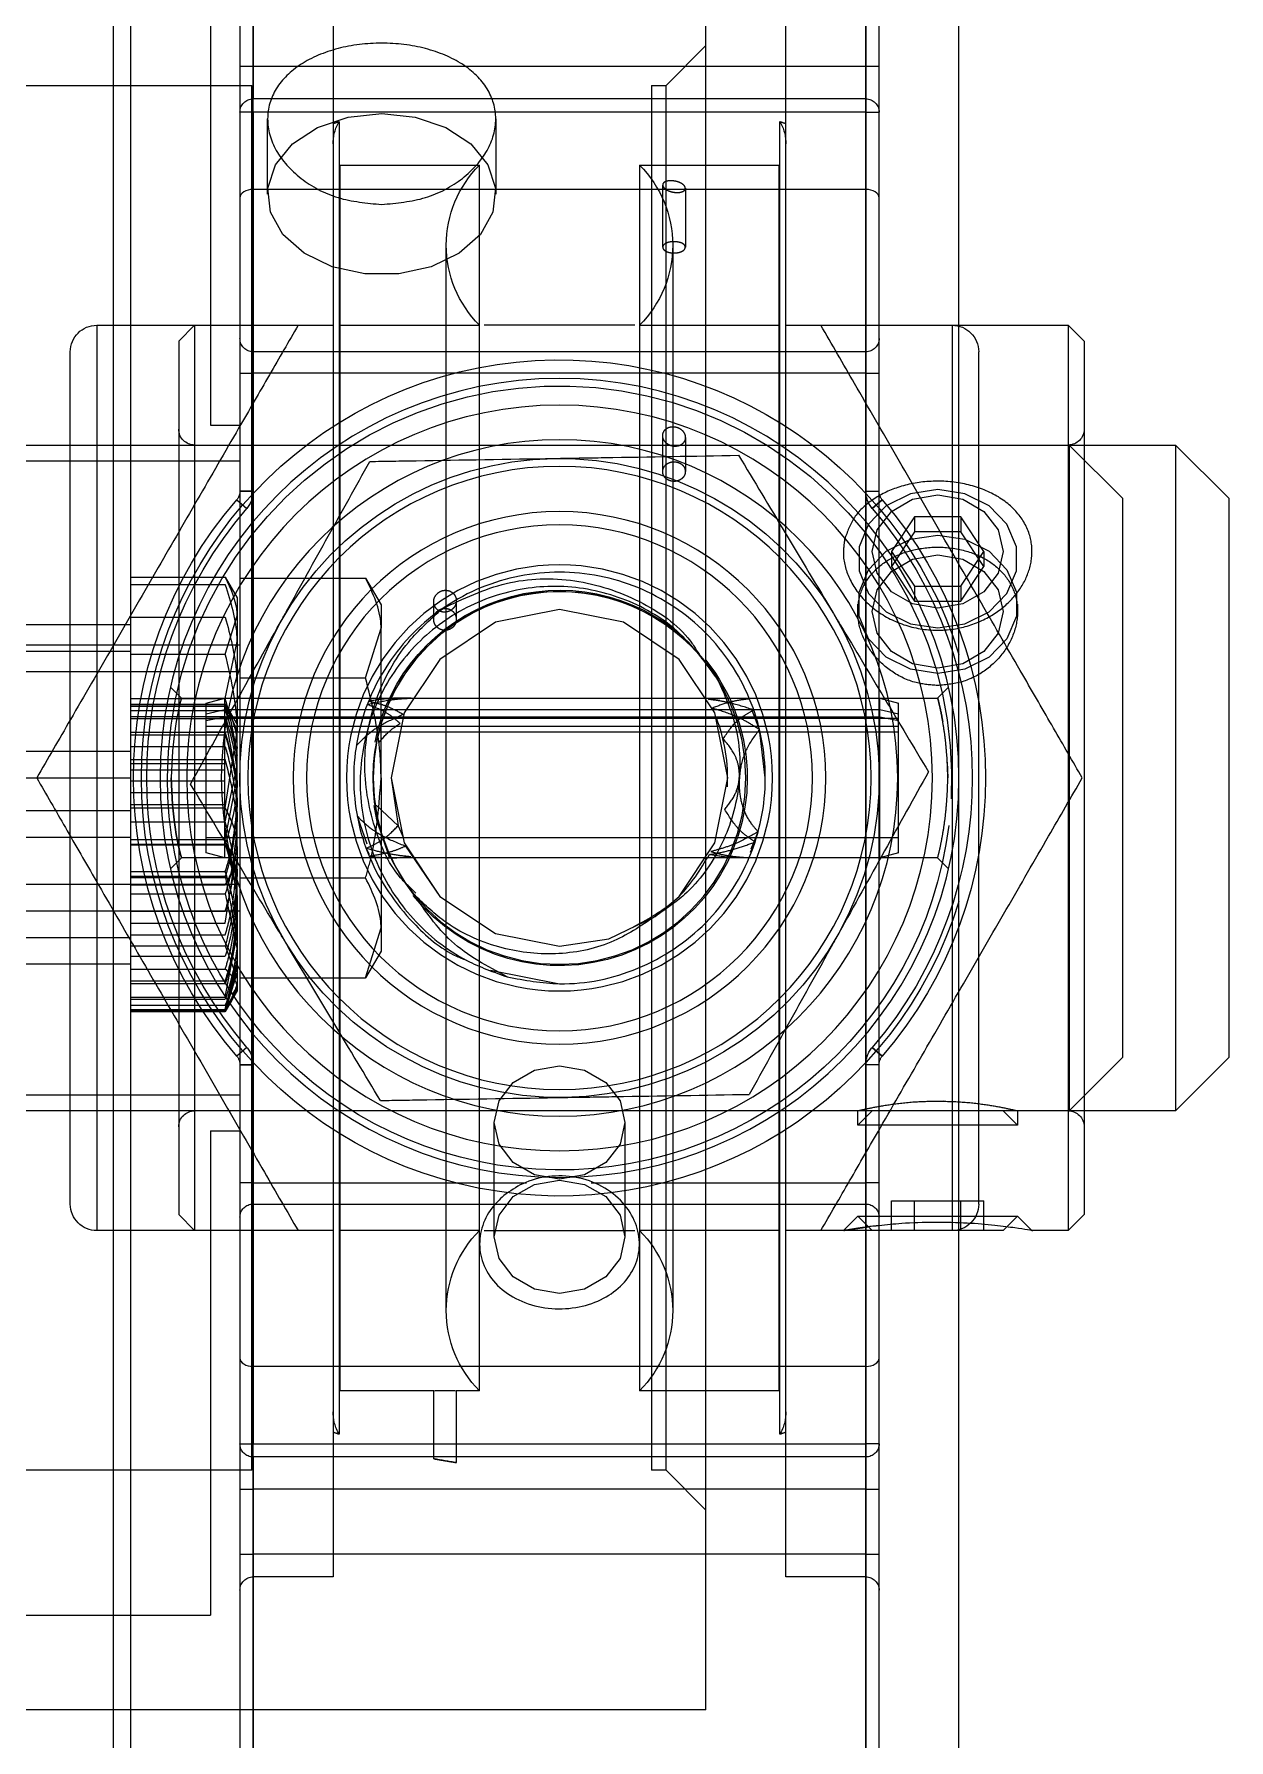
# Model space of a CAD drawing. Header units: metres. Extents: x 0 to 63075, y 0 to 44550.
# Drawn here: x 37298.2 to 37343, y 17396 to 17460.1 of the extents above; entities that cross this region are included whole.
import ezdxf

# ---------------------------------------------------------------- set-up
doc = ezdxf.new("R2010")
doc.units = ezdxf.units.M
doc.header["$LTSCALE"] = 75
doc.linetypes.add('HIDDEN2', pattern=[4.7625, 3.175, -1.5875])
for name, color, linetype in [('SDM', 7, 'Continuous'), ('SL4', 4, 'Continuous'), ('ST1', 7, 'HIDDEN2')]:
    doc.layers.add(name, color=color, linetype=linetype)

# ---------------------------------------------------------------- blocks, each defined once
blk = doc.blocks.new('A$C542b401d')
at = {"layer": 'SL4'}
for p, q in [((41.237, 1350), (41.237, 1594)), ((10.135, 1509), (10.135, 1539.25)), ((13.135, 1518.71), (13.135, 1529.5)), ((13.635, 1529.5), (13.635, 1518.71)), ((36.635, 1518.71), (36.635, 1529.5)), ((37.135, 1529.5), (37.135, 1518.71)), ((13.135, 1518.71), (13.635, 1518.71)), ((13.135, 1513.785), (13.135, 1518.71)), ((13.635, 1518.71), (13.635, 1514.101)), ((13.635, 1518.71), (36.635, 1518.71)), ((36.635, 1514.101), (36.635, 1518.71)), ((36.635, 1518.71), (37.135, 1518.71)), ((37.135, 1518.71), (37.135, 1513.785)), ((13.135, 1470.215), (13.135, 1513.785)), ((13.635, 1514.101), (13.635, 1469.899)), ((13.635, 1514.101), (36.635, 1514.101)), ((36.635, 1469.899), (36.635, 1514.101)), ((37.135, 1513.785), (37.135, 1470.215)), ((6.035, 1509), (5.435, 1508.4)), ((13.135, 1509), (6.035, 1509)), ((6.035, 1509), (6.035, 1492)), ((38.835, 1509), (37.135, 1509)), ((39.435, 1508.4), (38.835, 1509)), ((38.835, 1509), (38.835, 1499.534)), ((5.435, 1508.4), (5.435, 1492)), ((39.435, 1508.4), (39.435, 1499.534)), ((2, 1504.5), (0, 1502.5)), ((5.435, 1504.5), (2, 1504.5)), ((2, 1504.5), (2, 1479.5)), ((41.237, 1504.5), (39.435, 1504.5)), ((0, 1502.5), (0, 1481.5)), ((37.684, 1499.534), (37.237, 1498.76)), ((41.237, 1499.534), (37.684, 1499.534)), ((37.237, 1498.76), (37.237, 1498.09)), ((37.684, 1496.647), (37.237, 1498.09)), ((37.237, 1498.09), (37.237, 1493.76)), ((41.237, 1496.647), (37.684, 1496.647)), ((37.684, 1490.873), (37.237, 1493.76)), ((37.237, 1489.43), (37.237, 1493.76)), ((5.435, 1492), (5.435, 1475.6)), ((6.035, 1492), (6.035, 1475)), ((41.237, 1490.873), (37.684, 1490.873)), ((37.237, 1489.43), (37.237, 1488.76)), ((37.237, 1488.76), (37.684, 1487.986)), ((41.237, 1487.986), (37.684, 1487.986)), ((38.835, 1487.986), (38.835, 1475)), ((39.435, 1487.986), (39.435, 1475.6)), ((0, 1481.5), (2, 1479.5)), ((2, 1479.5), (5.435, 1479.5)), ((39.435, 1479.5), (41.237, 1479.5)), ((5.435, 1475.6), (6.035, 1475)), ((38.835, 1475), (39.435, 1475.6)), ((6.035, 1475), (7.397, 1475)), ((8.338, 1475.139), (8.476, 1475)), ((8.476, 1475), (13.135, 1475)), ((10.135, 1444.75), (10.135, 1475)), ((37.135, 1475), (38.835, 1475)), ((13.135, 1465.29), (13.135, 1470.215)), ((37.135, 1470.215), (37.135, 1465.29)), ((13.635, 1469.899), (36.635, 1469.899)), ((13.635, 1469.899), (13.635, 1465.29)), ((36.635, 1465.29), (36.635, 1469.899)), ((13.635, 1465.29), (13.135, 1465.29)), ((13.135, 1454.5), (13.135, 1465.29)), ((13.635, 1465.29), (36.635, 1465.29)), ((13.635, 1465.29), (13.635, 1454.5)), ((37.135, 1465.29), (36.635, 1465.29)), ((36.635, 1454.5), (36.635, 1465.29)), ((37.135, 1465.29), (37.135, 1454.5))]:
    blk.add_line(p, q, dxfattribs=at)
at = {"layer": 'SL4', "flags": 128}
for points in [[(13.135, 1513.785), (13.145, 1513.847), (13.173, 1513.906), (13.219, 1513.961), (13.281, 1514.008), (13.357, 1514.048), (13.444, 1514.077), (13.537, 1514.095), (13.635, 1514.101)], [(36.635, 1514.101), (36.733, 1514.095), (36.826, 1514.077), (36.913, 1514.048), (36.989, 1514.008), (37.051, 1513.961), (37.097, 1513.906), (37.125, 1513.847), (37.135, 1513.785)], [(22.676, 1474.771), (22.863, 1473.956), (23.396, 1473.265), (24.194, 1472.803), (25.135, 1472.641), (26.076, 1472.803), (26.874, 1473.265), (27.407, 1473.956), (27.594, 1474.771), (27.407, 1475.585), (26.874, 1476.276), (26.076, 1476.738), (25.135, 1476.9), (24.194, 1476.738), (23.396, 1476.276), (22.863, 1475.585), (22.676, 1474.771)], [(13.635, 1469.899), (13.537, 1469.905), (13.444, 1469.923), (13.357, 1469.952), (13.281, 1469.992), (13.219, 1470.039), (13.173, 1470.094), (13.145, 1470.153), (13.135, 1470.215)], [(37.135, 1470.215), (37.125, 1470.153), (37.097, 1470.094), (37.051, 1470.039), (36.989, 1469.992), (36.913, 1469.952), (36.826, 1469.923), (36.733, 1469.905), (36.635, 1469.899)]]:
    blk.add_lwpolyline(points, dxfattribs=at)
at = {"layer": 'SL4'}
for points, knots in [([(37.237, 1498.09), (37.238, 1498.124), (37.244, 1498.612), (37.472, 1499.089), (37.684, 1499.534)], [0, 0, 0, 0, 0.070201, 1, 1, 1, 1]), ([(37.237, 1493.76), (37.238, 1493.828), (37.244, 1494.803), (37.472, 1495.759), (37.684, 1496.647)], [0, 0, 0, 0, 0.070201, 1, 1, 1, 1]), ([(37.237, 1489.43), (37.242, 1489.543), (37.264, 1490.032), (37.501, 1490.508), (37.684, 1490.873)], [0, 0, 0, 0, 0.231849, 1, 1, 1, 1]), ([(37.684, 1487.986), (37.628, 1488.086), (37.365, 1488.556), (37.294, 1489.044), (37.237, 1489.43)], [0, 0, 0, 0, 0.2110008, 1, 1, 1, 1]), ([(27.227, 1476.318), (26.998, 1476.48), (26.502, 1476.829), (25.545, 1477.079), (24.501, 1477.051), (23.515, 1476.705), (22.726, 1476.092), (22.232, 1475.305), (22.08, 1474.46), (22.26, 1473.653), (22.736, 1472.953), (23.468, 1472.414), (24.398, 1472.09), (25.436, 1472.028), (26.455, 1472.252), (27.321, 1472.746), (27.916, 1473.449), (28.179, 1474.268), (28.1, 1475.099), (27.757, 1475.809), (27.386, 1476.165), (27.227, 1476.318)], [0, 0, 0, 0, 0.047292, 0.102091, 0.158296, 0.214989, 0.271005, 0.325251, 0.37727, 0.427786, 0.478331, 0.530322, 0.584384, 0.640206, 0.696866, 0.753228, 0.808134, 0.860843, 0.911693, 0.962052, 1, 1, 1, 1]), ([(7.397, 1475.001), (7.396, 1475), (7.336, 1474.99), (7.54, 1475.025), (7.997, 1475.098), (8.787, 1475.202), (9.83, 1475.29), (11.05, 1475.323), (12.235, 1475.28), (12.86, 1475.214), (13.135, 1475.184)], [0, 0, 0, 0, 0.0025256, 0.130831, 0.2587629, 0.3955285, 0.5451882, 0.7055064, 0.8706172, 1, 1, 1, 1])]:
    blk.add_open_spline(points, degree=3, knots=knots, dxfattribs=at)
at = {"layer": 'ST1'}
for p, q in [((41.885, 1441.75), (41.885, 1542.25)), ((19.635, 1457), (19.635, 1527)), ((38.245, 1523.44), (38.245, 1505.25)), ((13.635, 1521.956), (13.635, 1462.044)), ((16.635, 1462), (16.635, 1522)), ((33.635, 1522), (33.635, 1462)), ((36.635, 1462.044), (36.635, 1521.956)), ((13.635, 1517.5), (13.635, 1521.15)), ((36.635, 1521.15), (36.635, 1517.5)), ((21.135, 1518), (19.635, 1519.5)), ((13.635, 1517.5), (36.635, 1517.5)), ((13.635, 1517), (13.635, 1517.5)), ((21.135, 1466), (21.135, 1518)), ((21.685, 1518), (21.135, 1518)), ((21.685, 1518), (21.685, 1466)), ((36.635, 1517), (36.635, 1517.5)), ((36.685, 1466), (36.685, 1518)), ((46.735, 1518), (36.685, 1518)), ((13.635, 1517), (13.135, 1517)), ((13.635, 1517), (36.635, 1517)), ((13.635, 1502.77), (13.635, 1517)), ((36.635, 1517), (37.135, 1517)), ((36.635, 1517), (36.635, 1502.77)), ((16.858, 1467.353), (16.858, 1516.647)), ((27.528, 1516.749), (27.528, 1513.92)), ((33.412, 1516.647), (33.412, 1492)), ((36.094, 1513.92), (36.094, 1516.749)), ((16.885, 1468.99), (16.885, 1515.01)), ((22.13, 1515.01), (16.885, 1515.01)), ((22.13, 1515.01), (22.13, 1492)), ((28.14, 1468.99), (28.14, 1515.01)), ((33.385, 1515.01), (28.14, 1515.01)), ((33.385, 1515.01), (33.385, 1468.99)), ((21.26, 1511.928), (21.26, 1514.264)), ((20.41, 1514.142), (20.41, 1511.928)), ((20.885, 1512.005), (20.885, 1471.995)), ((29.385, 1471.995), (29.385, 1512.005)), ((10.135, 1475), (10.135, 1509)), ((10.395, 1508.989), (10.395, 1475.011)), ((16.635, 1509), (13.135, 1509)), ((22.13, 1509), (16.885, 1509)), ((33.385, 1509), (28.14, 1509)), ((37.135, 1509), (33.635, 1509)), ((42.505, 1509), (38.835, 1509)), ((42.505, 1508.989), (42.505, 1475.011)), ((9.395, 1476), (9.395, 1508)), ((13.635, 1507.2), (13.635, 1508)), ((13.635, 1508), (36.635, 1508)), ((13.635, 1508), (13.635, 1507.2)), ((36.635, 1508), (36.635, 1507.2)), ((36.635, 1507.2), (36.635, 1508)), ((43.505, 1476), (43.505, 1508)), ((13.635, 1507.2), (13.135, 1507.2)), ((13.635, 1507.2), (13.135, 1507.2)), ((13.635, 1476.8), (13.635, 1507.2)), ((13.635, 1507.2), (36.635, 1507.2)), ((13.635, 1507.2), (13.635, 1502.77)), ((37.135, 1507.2), (36.635, 1507.2)), ((36.635, 1507.2), (36.635, 1476.8)), ((37.135, 1507.2), (36.635, 1507.2)), ((36.635, 1502.77), (36.635, 1507.2)), ((20.41, 1504.784), (20.41, 1503.505)), ((21.26, 1503.505), (21.26, 1504.854)), ((38.245, 1505.25), (37.135, 1505.25)), ((6, 1504.5), (4, 1502.5)), ((39.435, 1504.5), (5.435, 1504.5)), ((6, 1504.5), (6, 1479.5)), ((38.835, 1504.5), (6.035, 1504.5)), ((74.936, 1504.5), (41.237, 1504.5)), ((48.235, 1503.902), (37.135, 1503.902)), ((13.635, 1502.77), (13.135, 1502.77)), ((13.635, 1502.77), (13.135, 1502.77)), ((37.135, 1502.77), (36.635, 1502.77)), ((36.635, 1502.77), (37.135, 1502.77)), ((4, 1502.5), (4, 1481.5)), ((13.014, 1502.444), (13.393, 1502.118)), ((13.393, 1502.118), (13.014, 1502.444)), ((37.256, 1502.444), (36.877, 1502.118)), ((37.256, 1502.444), (36.877, 1502.118)), ((9.203, 1500.5), (10.069, 1501.799)), ((10.069, 1501.799), (10.069, 1501.237)), ((10.069, 1501.799), (11.801, 1501.799)), ((11.801, 1501.799), (11.801, 1501.237)), ((11.801, 1501.799), (12.667, 1500.5)), ((9.203, 1499.937), (10.069, 1501.237)), ((10.069, 1501.237), (11.801, 1501.237)), ((11.801, 1501.237), (12.667, 1499.937)), ((10.069, 1499.201), (9.203, 1500.5)), ((9.203, 1500.5), (9.203, 1499.937)), ((12.667, 1500.5), (11.801, 1499.201)), ((12.667, 1500.5), (12.667, 1499.937)), ((10.069, 1498.638), (9.203, 1499.937)), ((12.667, 1499.937), (11.801, 1498.638)), ((38.835, 1499.534), (38.835, 1492)), ((39.435, 1499.534), (39.435, 1492)), ((10.069, 1499.201), (10.069, 1498.638)), ((11.801, 1499.201), (10.069, 1499.201)), ((11.801, 1499.201), (11.801, 1498.638)), ((32.416, 1499.506), (31.835, 1498.5)), ((37.135, 1499.506), (32.416, 1499.506)), ((41.237, 1499.258), (37.684, 1499.258)), ((7.935, 1498.521), (7.935, 1498.246)), ((11.801, 1498.638), (10.069, 1498.638)), ((13.935, 1498.248), (13.935, 1498.521)), ((29.01, 1498.654), (29.01, 1497.956)), ((29.86, 1497.956), (29.86, 1498.617)), ((31.835, 1498.5), (31.835, 1497.629)), ((32.416, 1495.753), (31.835, 1497.629)), ((31.835, 1492), (31.835, 1497.629)), ((41.237, 1498.035), (37.684, 1498.035)), ((46, 1497.76), (41.237, 1497.76)), ((48.235, 1497), (37.135, 1497)), ((37.684, 1494.984), (37.237, 1497.121)), ((65.683, 1496.76), (41.237, 1496.76)), ((37.135, 1495.753), (32.416, 1495.753)), ((66.444, 1496), (37.135, 1496)), ((10.938, 1495), (10.528, 1495.41)), ((39.742, 1495.41), (39.332, 1495)), ((18.797, 1495), (10.938, 1495)), ((13.105, 1495), (12.405, 1494.812)), ((12.405, 1489.187), (12.405, 1494.812)), ((13.105, 1494.572), (12.405, 1494.412)), ((13.105, 1489), (13.105, 1495)), ((37.705, 1495), (13.105, 1495)), ((37.705, 1494.572), (13.105, 1494.572)), ((17.625, 1493.82), (17.929, 1494.595)), ((30.943, 1495), (18.701, 1495)), ((39.332, 1495), (31.473, 1495)), ((37.684, 1494.774), (37.237, 1494)), ((37.684, 1494.691), (37.237, 1492.847)), ((37.684, 1494.752), (37.568, 1494.404)), ((41.237, 1494.984), (37.684, 1494.984)), ((41.237, 1494.774), (37.684, 1494.774)), ((41.237, 1494.752), (37.684, 1494.752)), ((41.237, 1494.691), (37.684, 1494.691)), ((41.237, 1494.538), (37.684, 1494.538)), ((37.705, 1489), (37.705, 1495)), ((38.405, 1494.812), (37.705, 1495)), ((38.405, 1494.412), (37.705, 1494.572)), ((38.405, 1489.187), (38.405, 1494.812)), ((13.105, 1494.299), (12.405, 1494.156)), ((38.405, 1494.25), (12.405, 1494.25)), ((12.405, 1493.929), (38.405, 1493.929)), ((37.705, 1494.299), (13.105, 1494.299)), ((17.408, 1492), (17.625, 1493.82)), ((37.684, 1494.237), (37.237, 1491.874)), ((41.237, 1494.309), (37.684, 1494.309)), ((41.237, 1494.237), (37.684, 1494.237)), ((38.405, 1494.156), (37.705, 1494.299)), ((12.405, 1493.724), (38.405, 1493.724)), ((37.258, 1493.395), (37.237, 1493.1)), ((41.237, 1493.724), (37.684, 1493.724)), ((41.237, 1493.619), (37.684, 1493.619)), ((41.237, 1493.184), (37.684, 1493.184)), ((10.584, 1492.597), (10.556, 1492)), ((41.237, 1492.688), (37.684, 1492.688)), ((41.237, 1492.536), (37.684, 1492.536)), ((46, 1493), (41.237, 1493)), ((22.13, 1492), (22.13, 1468.99)), ((31.456, 1492), (31.195, 1490.201)), ((31.835, 1492), (31.835, 1486.371)), ((33.412, 1492), (33.412, 1467.353)), ((37.684, 1490.354), (37.237, 1492.446)), ((37.684, 1489.691), (37.237, 1492)), ((41.237, 1492.304), (37.684, 1492.304)), ((41.237, 1491.887), (37.684, 1491.887)), ((38.835, 1492), (38.835, 1487.986)), ((39.435, 1492), (39.435, 1487.986)), ((65.683, 1492), (41.237, 1492)), ((41.237, 1491.448), (37.684, 1491.448)), ((31.195, 1490.201), (32.016, 1490.98)), ((32.727, 1490.56), (32.365, 1489.527)), ((41.237, 1491.003), (37.684, 1491.003)), ((41.237, 1490.76), (65.683, 1490.76)), ((17.942, 1489.34), (17.676, 1489.981)), ((31.195, 1490.201), (31.009, 1489.776)), ((41.237, 1490.354), (37.684, 1490.354)), ((12.405, 1489.75), (38.405, 1489.75)), ((17.968, 1489.213), (17.79, 1489.598)), ((30.913, 1489.437), (29.625, 1487.551)), ((32.396, 1489.357), (32.286, 1489.132)), ((37.684, 1486.552), (37.237, 1489.428)), ((41.237, 1489.691), (37.684, 1489.691)), ((41.237, 1489.512), (37.684, 1489.512)), ((41.237, 1489.485), (37.684, 1489.485)), ((41.237, 1489.76), (46, 1489.76)), ((10.528, 1488.59), (10.938, 1489)), ((10.938, 1489), (18.793, 1489)), ((12.405, 1489.187), (13.105, 1489)), ((13.105, 1489), (37.705, 1489)), ((18.277, 1489), (31.41, 1489)), ((31.477, 1489), (39.332, 1489)), ((37.237, 1487.585), (37.237, 1488.76)), ((37.705, 1489), (38.405, 1489.187)), ((39.332, 1489), (39.742, 1488.59)), ((37.135, 1488.247), (32.416, 1488.247)), ((37.135, 1488), (66.444, 1488)), ((37.684, 1488.309), (37.237, 1486)), ((41.237, 1488.488), (37.684, 1488.488)), ((41.237, 1488.309), (37.684, 1488.309)), ((41.237, 1488.262), (37.684, 1488.262)), ((37.684, 1487.646), (37.237, 1485.554)), ((37.237, 1487.585), (37.237, 1484.139)), ((41.237, 1487.646), (37.684, 1487.646)), ((37.135, 1487), (48.235, 1487)), ((41.237, 1486.997), (37.684, 1486.997)), ((32.416, 1484.494), (31.835, 1486.371)), ((31.835, 1486.371), (31.835, 1485.5)), ((37.684, 1483.763), (37.237, 1486.126)), ((41.237, 1486.552), (37.684, 1486.552)), ((41.237, 1486.113), (37.684, 1486.113)), ((31.835, 1485.5), (32.416, 1484.494)), ((37.684, 1485.696), (37.237, 1484.472)), ((41.237, 1485.696), (37.684, 1485.696)), ((41.237, 1486), (65.683, 1486)), ((27.732, 1484.785), (25.135, 1484.273)), ((37.684, 1483.309), (37.237, 1485.153)), ((37.413, 1484.104), (37.237, 1484.9)), ((41.237, 1485.312), (37.684, 1485.312)), ((41.237, 1484.816), (37.684, 1484.816)), ((41.237, 1485), (46, 1485)), ((37.135, 1484.494), (32.416, 1484.494)), ((37.684, 1483.226), (37.237, 1484.67)), ((37.424, 1483.857), (37.237, 1484.139)), ((37.237, 1484.139), (37.237, 1484)), ((41.237, 1484.381), (37.684, 1484.381)), ((41.237, 1484.276), (37.684, 1484.276)), ((37.237, 1484.036), (37.237, 1484)), ((37.237, 1484), (37.237, 1484.02)), ((37.237, 1484), (37.346, 1483.812)), ((37.346, 1483.812), (37.45, 1483.632)), ((37.45, 1483.632), (37.684, 1483.226)), ((41.237, 1483.763), (37.684, 1483.763)), ((41.237, 1483.691), (37.684, 1483.691)), ((41.237, 1483.462), (37.684, 1483.462)), ((41.237, 1483.309), (37.684, 1483.309)), ((41.237, 1483.248), (37.684, 1483.248)), ((41.237, 1483.226), (37.684, 1483.226)), ((13.393, 1481.882), (13.014, 1481.556)), ((13.014, 1481.556), (13.393, 1481.882)), ((36.877, 1481.882), (37.256, 1481.556)), ((36.877, 1481.882), (37.256, 1481.556)), ((4, 1481.5), (6, 1479.5)), ((13.135, 1481.23), (13.635, 1481.23)), ((13.135, 1481.23), (13.635, 1481.23)), ((13.635, 1481.23), (13.635, 1476.8)), ((13.635, 1467), (13.635, 1481.23)), ((36.635, 1481.23), (37.135, 1481.23)), ((36.635, 1476.8), (36.635, 1481.23)), ((37.135, 1481.23), (36.635, 1481.23)), ((36.635, 1481.23), (36.635, 1467)), ((10.733, 1479.857), (11.324, 1479.852)), ((48.235, 1480.098), (37.135, 1480.098)), ((5.435, 1479.5), (8.476, 1479.5)), ((6.035, 1479.5), (7.971, 1479.5)), ((7.935, 1479.508), (7.935, 1478.959)), ((8.476, 1479.5), (7.935, 1478.959)), ((8.476, 1479.5), (13.394, 1479.5)), ((13.935, 1478.959), (13.394, 1479.5)), ((13.394, 1479.5), (39.435, 1479.5)), ((13.92, 1479.5), (38.835, 1479.5)), ((13.935, 1478.959), (13.935, 1479.504)), ((22.676, 1479.058), (22.676, 1474.771)), ((27.594, 1474.771), (27.594, 1479.058)), ((41.237, 1479.5), (97, 1479.5)), ((7.935, 1478.959), (10.935, 1478.959)), ((10.935, 1478.959), (13.935, 1478.959)), ((38.245, 1478.75), (37.135, 1478.75)), ((38.245, 1478.75), (38.245, 1460.56)), ((13.135, 1476.8), (13.635, 1476.8)), ((13.135, 1476.8), (13.635, 1476.8)), ((13.635, 1476), (13.635, 1476.8)), ((13.635, 1476.8), (13.635, 1476)), ((23.95, 1476.8), (13.635, 1476.8)), ((36.635, 1476.8), (26.379, 1476.8)), ((36.635, 1476.8), (36.635, 1476)), ((36.635, 1476.8), (37.135, 1476.8)), ((36.635, 1476), (36.635, 1476.8)), ((36.635, 1476.8), (37.135, 1476.8)), ((10.069, 1476.125), (9.203, 1476.125)), ((9.203, 1475), (9.203, 1476.125)), ((11.801, 1476.125), (10.069, 1476.125)), ((10.069, 1475), (10.069, 1476.125)), ((11.801, 1475), (11.801, 1476.125)), ((12.667, 1476.125), (11.801, 1476.125)), ((12.667, 1475), (12.667, 1476.125)), ((36.635, 1476), (13.635, 1476)), ((7.935, 1475.541), (7.394, 1475)), ((10.935, 1475.541), (7.935, 1475.541)), ((7.935, 1475.541), (8.338, 1475.139)), ((13.935, 1475.541), (10.935, 1475.541)), ((13.394, 1475), (13.935, 1475.541)), ((14.476, 1475), (13.935, 1475.541)), ((13.135, 1475), (13.394, 1475)), ((13.394, 1475), (14.437, 1475)), ((14.437, 1475), (16.635, 1475)), ((16.885, 1475), (22.13, 1475)), ((28.14, 1475), (33.385, 1475)), ((33.635, 1475), (37.135, 1475)), ((38.835, 1475), (42.505, 1475)), ((16.885, 1468.99), (22.13, 1468.99)), ((28.14, 1468.99), (29.01, 1468.99)), ((29.01, 1468.99), (29.01, 1466.291)), ((29.855, 1468.99), (33.385, 1468.99)), ((29.86, 1466.432), (29.86, 1468.99)), ((13.135, 1467), (13.635, 1467)), ((36.635, 1467), (13.635, 1467)), ((13.635, 1466.5), (13.635, 1467)), ((36.635, 1466.5), (36.635, 1467)), ((37.135, 1467), (36.635, 1467)), ((13.635, 1462.85), (13.635, 1466.5)), ((13.635, 1466.5), (36.635, 1466.5)), ((29.76, 1466.416), (29.789, 1466.421)), ((29.789, 1466.421), (29.812, 1466.425)), ((36.635, 1466.5), (36.635, 1462.85)), ((19.635, 1464.5), (21.135, 1466)), ((21.135, 1466), (21.685, 1466)), ((36.685, 1466), (46.735, 1466)), ((13.635, 1462.85), (13.135, 1462.85)), ((13.635, 1454.5), (13.635, 1462.85)), ((13.635, 1462.85), (36.635, 1462.85)), ((37.135, 1462.85), (36.635, 1462.85)), ((36.635, 1462.85), (36.635, 1454.5)), ((13.635, 1462), (16.635, 1462)), ((33.635, 1462), (36.635, 1462)), ((48.235, 1460.56), (38.245, 1460.56)), ((19.635, 1457), (48.235, 1457))]:
    blk.add_line(p, q, dxfattribs=at)
at = {"layer": 'ST1', "flags": 128}
for points in [[(31.811, 1516.949), (30.549, 1516.814), (29.399, 1516.423), (28.463, 1515.809), (27.824, 1515.027), (27.54, 1514.147), (27.636, 1513.246), (28.102, 1512.406), (28.898, 1511.7), (29.953, 1511.192), (31.173, 1510.926), (32.45, 1510.926), (33.67, 1511.192), (34.725, 1511.7), (35.521, 1512.406), (35.987, 1513.246), (36.082, 1514.147), (35.798, 1515.027), (35.16, 1515.809), (34.224, 1516.423), (33.074, 1516.814), (31.811, 1516.949)], [(10.935, 1497.631), (9.909, 1497.788), (9.007, 1498.239), (8.337, 1498.93), (7.981, 1499.778), (7.981, 1500.681), (8.337, 1501.528), (9.007, 1502.22), (9.909, 1502.671), (10.935, 1502.827), (11.961, 1502.671), (12.863, 1502.22), (13.533, 1501.528), (13.889, 1500.681), (13.889, 1499.778), (13.533, 1498.93), (12.863, 1498.239), (11.961, 1497.788), (10.935, 1497.631)], [(10.935, 1502.629), (9.994, 1502.467), (9.196, 1502.006), (8.663, 1501.315), (8.476, 1500.5), (8.663, 1499.685), (9.196, 1498.994), (9.994, 1498.533), (10.935, 1498.371), (11.876, 1498.533), (12.674, 1498.994), (13.207, 1499.685), (13.394, 1500.5), (13.207, 1501.315), (12.674, 1502.006), (11.876, 1502.467), (10.935, 1502.629)], [(10.935, 1495.923), (11.961, 1496.079), (12.863, 1496.53), (13.533, 1497.222), (13.889, 1498.069), (13.889, 1498.972), (13.533, 1499.82), (12.863, 1500.511), (11.961, 1500.962), (10.935, 1501.119), (9.909, 1500.962), (9.007, 1500.511), (8.337, 1499.82), (7.981, 1498.972), (7.981, 1498.069), (8.337, 1497.222), (9.007, 1496.53), (9.909, 1496.079), (10.935, 1495.923)], [(10.935, 1500.379), (9.994, 1500.217), (9.196, 1499.756), (8.663, 1499.065), (8.476, 1498.25), (8.663, 1497.435), (9.196, 1496.744), (9.994, 1496.283), (10.935, 1496.121), (11.876, 1496.283), (12.674, 1496.744), (13.207, 1497.435), (13.394, 1498.25), (13.207, 1499.065), (12.674, 1499.756), (11.876, 1500.217), (10.935, 1500.379)], [(21.537, 1486.802), (20.645, 1487.551), (19.304, 1489.558), (18.814, 1492), (19.304, 1494.442), (20.645, 1496.449), (22.733, 1497.847), (25.135, 1498.321), (27.537, 1497.847), (29.625, 1496.449), (30.966, 1494.442), (31.456, 1492), (30.966, 1489.558), (29.625, 1487.551), (27.537, 1486.153), (25.135, 1485.679), (23.282, 1485.956), (21.537, 1486.802), (21.537, 1486.802)], [(39.332, 1495), (39.38, 1494.827), (39.44, 1494.557), (39.524, 1494.123), (39.607, 1493.578), (39.666, 1493.017), (39.714, 1492.003), (39.666, 1490.986), (39.607, 1490.423), (39.524, 1489.878), (39.44, 1489.444), (39.38, 1489.174), (39.332, 1489), (39.38, 1489.173), (39.44, 1489.443), (39.524, 1489.877), (39.607, 1490.422), (39.666, 1490.984), (39.714, 1492), (39.714, 1492)], [(32.108, 1490.959), (32.008, 1490.431), (31.525, 1489.022)], [(25.135, 1476.929), (26.076, 1477.091), (26.874, 1477.553), (27.407, 1478.243), (27.594, 1479.058), (27.407, 1479.873), (26.874, 1480.564), (26.076, 1481.026), (25.135, 1481.188), (24.194, 1481.026), (23.396, 1480.564), (22.863, 1479.873), (22.676, 1479.058), (22.863, 1478.243), (23.396, 1477.553), (24.194, 1477.091), (25.135, 1476.929)]]:
    blk.add_lwpolyline(points, dxfattribs=at)
at = {"layer": 'ST1'}
for radius in [15, 14, 12.7, 11.7, 10, 9.5, 8, 7]:
    blk.add_circle((25.135, 1492), radius, dxfattribs=at)
for centre, radius, start, end in [((13.635, 1517), 0.5, 90, 180), ((36.635, 1517), 0.5, 0, 90), ((18.335, 1515.806), 1.7, 150.35549, 180), ((25.135, 1492), 26, 108.56407, 109.08212), ((31.935, 1515.806), 1.7, 0, 29.64451), ((25.135, 1492), 26, 70.91788, 71.43593), ((25.135, 1512.005), 4.25, 135, 180), ((25.135, 1512.005), 4.25, 0, 45), ((25.135, 1512.005), 4.25, 180, 225), ((25.135, 1512.005), 4.25, 315, 0), ((10.395, 1508), 1, 90, 180), ((13.635, 1508.5), 0.5, 180, 270), ((36.635, 1508.5), 0.5, 270, 0), ((42.505, 1508), 1, 0, 90), ((25.135, 1492), 15.7, 197.1737, 162.8263), ((25.135, 1492), 14.722, 0, 183.05957), ((25.135, 1492), 14.722, 0, 183.05957), ((6.035, 1505.1), 0.6, 180, 270), ((38.835, 1505.1), 0.6, 270, 0), ((25.135, 1492), 12, 89.04514, 149.04514), ((25.135, 1492), 12, 29.04514, 89.04514), ((12.635, 1502.77), 0.5, 319.25095, 0), ((12.635, 1502.77), 1, 319.25095, 0), ((12.635, 1502.77), 1, 319.25095, 0), ((37.635, 1502.77), 1, 180, 220.74905), ((37.635, 1502.77), 1, 180, 220.74905), ((37.635, 1502.77), 0.5, 180, 220.74905), ((25.135, 1492), 16, 139.25095, 220.74905), ((25.135, 1492), 15.5, 139.25095, 220.74905), ((25.135, 1492), 15.5, 139.25095, 220.74905), ((25.135, 1492), 15.5, 319.25095, 40.74905), ((25.135, 1492), 15.5, 319.25095, 40.74905), ((25.135, 1492), 16, 319.25095, 40.74905), ((25.135, 1492), 7, 321.48371, 148.04642), ((25.135, 1492), 7.05, 10.97507, 131.65483), ((25.135, 1492), 12, 149.04514, 209.04514), ((25.135, 1492), 12, 329.04514, 29.04514), ((25.135, 1492), 7.05, 141.21891, 180), ((25.135, 1492), 6.3, 158.93601, 183.09799), ((25.135, 1492), 14.722, 186.9463, 0), ((25.135, 1492), 14.722, 186.9463, 0), ((25.135, 1492), 7.05, 180, 321.25962), ((25.135, 1492), 12, 209.04514, 269.04514), ((25.135, 1492), 12, 269.04514, 329.04514), ((12.635, 1481.23), 1, 0, 40.74905), ((12.635, 1481.23), 1, 0, 40.74905), ((37.635, 1481.23), 1, 139.25095, 180), ((37.635, 1481.23), 1, 139.25095, 180), ((12.635, 1481.23), 0.5, 0, 40.74905), ((37.635, 1481.23), 0.5, 139.25095, 180), ((6.035, 1478.9), 0.6, 90, 180), ((38.835, 1478.9), 0.6, 0, 90), ((10.395, 1476), 1, 180, 270), ((13.635, 1475.5), 0.5, 90, 180), ((36.635, 1475.5), 0.5, 0, 90), ((42.505, 1476), 1, 270, 0), ((25.135, 1471.995), 4.25, 135, 180), ((25.135, 1471.995), 4.25, 0, 45), ((25.135, 1471.995), 4.25, 180, 225), ((25.135, 1471.995), 4.25, 315, 0), ((29.435, 1445.983), 23.011, 88.95461, 91.05826), ((18.335, 1468.194), 1.7, 180, 209.64451), ((31.935, 1468.194), 1.7, 330.35549, 0), ((13.635, 1467), 0.5, 180, 270), ((25.135, 1492), 26, 250.91788, 251.43593), ((25.135, 1492), 26, 288.56407, 289.08212), ((36.635, 1467), 0.5, 270, 0), ((25.135, 1492), 26, 278.57163, 280.46215), ((13.635, 1461.5), 0.5, 90, 180), ((36.635, 1461.5), 0.5, 0, 90)]:
    blk.add_arc(centre, radius, start, end, dxfattribs=at)
for points, knots in [([(31.811, 1513.534), (32.372, 1513.586), (33.495, 1513.689), (34.919, 1514.465), (35.871, 1515.537), (36.206, 1516.759), (35.871, 1517.919), (34.919, 1518.853), (33.495, 1519.453), (31.811, 1519.66), (30.128, 1519.453), (28.704, 1518.853), (27.752, 1517.919), (27.417, 1516.759), (27.752, 1515.537), (28.704, 1514.465), (30.128, 1513.689), (31.25, 1513.586), (31.811, 1513.534)], [0, 0, 0, 0, 0.06249, 0.125, 0.18751, 0.25, 0.31249, 0.375, 0.43751, 0.5, 0.56249, 0.625, 0.68751, 0.75, 0.81249, 0.875, 0.93751, 1, 1, 1, 1]), ([(20.891, 1514.422), (20.842, 1514.416), (20.745, 1514.404), (20.608, 1514.355), (20.498, 1514.291), (20.426, 1514.216), (20.402, 1514.141), (20.426, 1514.073), (20.494, 1514.02), (20.601, 1513.987), (20.734, 1513.978), (20.88, 1513.995), (21.021, 1514.035), (21.142, 1514.095), (21.226, 1514.167), (21.266, 1514.243), (21.257, 1514.314), (21.201, 1514.372), (21.106, 1514.412), (20.996, 1514.427), (20.92, 1514.424), (20.891, 1514.422)], [0, 0, 0, 0, 0.054736, 0.109478, 0.16399, 0.217847, 0.270979, 0.323642, 0.376288, 0.429367, 0.483144, 0.537587, 0.592374, 0.64702, 0.701097, 0.754439, 0.80721, 0.859817, 0.912724, 0.966267, 1, 1, 1, 1]), ([(20.41, 1511.928), (20.415, 1511.904), (20.424, 1511.856), (20.497, 1511.791), (20.605, 1511.741), (20.74, 1511.713), (20.885, 1511.709), (21.025, 1511.73), (21.143, 1511.774), (21.226, 1511.834), (21.266, 1511.905), (21.257, 1511.977), (21.2, 1512.043), (21.102, 1512.096), (20.974, 1512.13), (20.83, 1512.141), (20.687, 1512.128), (20.561, 1512.093), (20.466, 1512.04), (20.417, 1511.981), (20.412, 1511.942), (20.41, 1511.928)], [0, 0, 0, 0, 0.0536825, 0.1073648, 0.1610528, 0.2147445, 0.2684301, 0.3221091, 0.3757915, 0.4294819, 0.4831724, 0.536855, 0.590534, 0.6442193, 0.6979111, 0.7515992, 0.8052795, 0.8589598, 0.912648, 0.9663397, 1, 1, 1, 1]), ([(5.505, 1492), (5.86, 1492.615), (6.58, 1493.862), (7.863, 1496.084), (9.293, 1498.561), (10.875, 1501.301), (12.467, 1504.059), (13.986, 1506.689), (14.903, 1508.277), (15.32, 1509)], [0, 0, 0, 0, 0.114678, 0.232485, 0.388423, 0.5445, 0.705441, 0.865997, 1, 1, 1, 1]), ([(22.305, 1509), (23.248, 1509), (25.135, 1509), (27.022, 1509), (27.965, 1509)], [0, 0, 0, 0, 0.499984, 1, 1, 1, 1]), ([(34.95, 1509), (35.305, 1508.385), (36.025, 1507.138), (37.308, 1504.916), (38.738, 1502.439), (40.32, 1499.699), (41.912, 1496.941), (43.43, 1494.311), (44.348, 1492.723), (44.765, 1492)], [0, 0, 0, 0, 0.114678, 0.232485, 0.388423, 0.5445, 0.705441, 0.865997, 1, 1, 1, 1]), ([(21.206, 1505.03), (21.225, 1504.994), (21.263, 1504.922), (21.262, 1504.797), (21.217, 1504.675), (21.13, 1504.569), (21.009, 1504.49), (20.868, 1504.448), (20.722, 1504.447), (20.588, 1504.49), (20.483, 1504.57), (20.419, 1504.679), (20.403, 1504.802), (20.434, 1504.926), (20.509, 1505.039), (20.62, 1505.127), (20.757, 1505.182), (20.903, 1505.196), (21.042, 1505.166), (21.146, 1505.105), (21.189, 1505.051), (21.206, 1505.03)], [0, 0, 0, 0, 0.052764, 0.105537, 0.158138, 0.210944, 0.264331, 0.318437, 0.373091, 0.427875, 0.482301, 0.536036, 0.589068, 0.641695, 0.694383, 0.747562, 0.801454, 0.85598, 0.910778, 0.965356, 1, 1, 1, 1]), ([(18.408, 1504.114), (17.829, 1503.149), (16.661, 1501.201), (15.453, 1499.188), (14.844, 1498.172)], [0, 0, 0, 0, 0.495458, 1, 1, 1, 1]), ([(25.335, 1503.998), (24.705, 1504.009), (22.36, 1504.048), (20.077, 1504.086), (18.408, 1504.114)], [0, 0, 0, 0, 0.268634, 1, 1, 1, 1]), ([(32.262, 1503.883), (31.681, 1503.893), (29.423, 1503.93), (27.077, 1503.969), (25.335, 1503.998)], [0, 0, 0, 0, 0.257551, 1, 1, 1, 1]), ([(20.41, 1503.505), (20.415, 1503.547), (20.424, 1503.629), (20.497, 1503.739), (20.605, 1503.822), (20.74, 1503.869), (20.885, 1503.876), (21.025, 1503.841), (21.143, 1503.768), (21.226, 1503.666), (21.266, 1503.545), (21.257, 1503.419), (21.2, 1503.302), (21.102, 1503.209), (20.974, 1503.148), (20.83, 1503.128), (20.687, 1503.151), (20.561, 1503.214), (20.466, 1503.309), (20.417, 1503.412), (20.412, 1503.479), (20.41, 1503.505)], [0, 0, 0, 0, 0.053682, 0.107365, 0.161053, 0.214745, 0.26843, 0.322109, 0.375792, 0.429482, 0.483172, 0.536855, 0.590534, 0.644219, 0.697911, 0.751599, 0.805279, 0.85896, 0.912648, 0.96634, 1, 1, 1, 1]), ([(35.626, 1497.826), (35.546, 1497.97), (34.942, 1499.057), (33.804, 1501.107), (32.779, 1502.952), (32.262, 1503.883)], [0, 0, 0, 0, 0.070099, 0.530789, 1, 1, 1, 1]), ([(14.428, 1500.957), (14.328, 1501.242), (14.132, 1501.802), (13.43, 1502.462), (12.494, 1502.94), (11.325, 1503.179), (10.062, 1503.122), (8.879, 1502.746), (7.96, 1502.078), (7.44, 1501.211), (7.345, 1500.285), (7.608, 1499.408), (8.172, 1498.621), (9.021, 1497.976), (10.121, 1497.567), (11.371, 1497.503), (12.602, 1497.837), (13.633, 1498.527), (14.296, 1499.443), (14.52, 1500.3), (14.452, 1500.782), (14.428, 1500.957)], [0, 0, 0, 0, 0.04953, 0.097263, 0.149461, 0.206091, 0.265343, 0.325187, 0.383771, 0.43836, 0.487481, 0.533462, 0.580261, 0.63082, 0.686048, 0.74465, 0.804481, 0.863764, 0.920056, 0.970995, 1, 1, 1, 1]), ([(10.935, 1495.469), (10.603, 1495.501), (9.94, 1495.565), (9.053, 1496.055), (8.366, 1496.764), (7.962, 1497.629), (7.895, 1498.52), (8.161, 1499.329), (8.725, 1499.992), (9.541, 1500.459), (10.521, 1500.687), (11.537, 1500.662), (12.476, 1500.395), (13.253, 1499.9), (13.782, 1499.199), (13.99, 1498.354), (13.857, 1497.469), (13.41, 1496.638), (12.69, 1495.961), (11.821, 1495.54), (11.207, 1495.491), (10.935, 1495.469)], [0, 0, 0, 0, 0.052628, 0.10522, 0.158773, 0.212997, 0.266197, 0.318318, 0.370893, 0.424779, 0.478873, 0.531644, 0.583647, 0.636606, 0.690767, 0.74453, 0.796954, 0.849149, 0.902518, 0.956758, 1, 1, 1, 1]), ([(27.096, 1484.526), (26.445, 1484.407), (24.806, 1484.108), (22.093, 1484.685), (19.533, 1486.388), (17.812, 1488.968), (17.202, 1492), (17.812, 1495.033), (19.532, 1497.609), (22.097, 1499.326), (25.135, 1499.925), (28.173, 1499.326), (30.738, 1497.609), (32.458, 1495.032), (33.066, 1492.003), (32.464, 1488.955), (30.91, 1486.719), (29.513, 1485.499), (28.748, 1485.202), (28.621, 1485.153)], [0, 0, 0, 0, 0.042422, 0.106635, 0.17253, 0.235824, 0.301149, 0.366473, 0.429767, 0.495662, 0.559875, 0.624088, 0.689983, 0.753276, 0.818601, 0.883926, 0.94722, 0.991299, 1, 1, 1, 1]), ([(29.533, 1498.354), (28.752, 1498.728), (27.19, 1499.475), (24.537, 1499.551), (22.138, 1498.748), (20.478, 1497.624), (19.927, 1496.701), (19.791, 1496.473)], [0, 0, 0, 0, 0.236112, 0.47225, 0.705628, 0.927449, 1, 1, 1, 1]), ([(19.196, 1495.705), (19.669, 1496.352), (20.614, 1497.645), (22.746, 1498.852), (25.116, 1499.324), (27.541, 1498.981), (29.742, 1497.86), (31.461, 1496.055), (32.499, 1493.77), (32.741, 1491.248), (32.129, 1488.763), (30.721, 1486.617), (28.932, 1485.184), (27.611, 1484.71), (27.096, 1484.526)], [0, 0, 0, 0, 0.083316, 0.166632, 0.249948, 0.3331992, 0.4187893, 0.5043921, 0.5899457, 0.6775003, 0.7653899, 0.853244, 0.9427666, 1, 1, 1, 1]), ([(29.71, 1498.937), (29.743, 1498.903), (29.809, 1498.834), (29.859, 1498.699), (29.864, 1498.56), (29.821, 1498.429), (29.735, 1498.321), (29.616, 1498.248), (29.476, 1498.217), (29.33, 1498.234), (29.195, 1498.298), (29.088, 1498.4), (29.022, 1498.529), (29.002, 1498.669), (29.031, 1498.804), (29.104, 1498.92), (29.214, 1499.005), (29.349, 1499.05), (29.495, 1499.047), (29.62, 1499.005), (29.684, 1498.956), (29.71, 1498.937)], [0, 0, 0, 0, 0.053327, 0.106675, 0.159562, 0.212158, 0.264937, 0.31829, 0.372366, 0.427006, 0.481794, 0.536241, 0.590011, 0.643076, 0.69572, 0.748399, 0.801543, 0.85539, 0.909882, 0.964677, 1, 1, 1, 1]), ([(31.835, 1497.629), (31.836, 1497.674), (31.844, 1498.307), (32.14, 1498.928), (32.416, 1499.506)], [0, 0, 0, 0, 0.070215, 1, 1, 1, 1]), ([(37.237, 1497.121), (37.238, 1497.172), (37.244, 1497.893), (37.472, 1498.601), (37.684, 1499.258)], [0, 0, 0, 0, 0.0702006, 1, 1, 1, 1]), ([(29.01, 1497.956), (29.015, 1498.002), (29.024, 1498.094), (29.097, 1498.216), (29.205, 1498.31), (29.34, 1498.363), (29.485, 1498.37), (29.625, 1498.331), (29.743, 1498.249), (29.826, 1498.135), (29.866, 1498), (29.857, 1497.859), (29.8, 1497.73), (29.702, 1497.625), (29.574, 1497.558), (29.43, 1497.536), (29.287, 1497.561), (29.161, 1497.631), (29.066, 1497.737), (29.017, 1497.852), (29.012, 1497.927), (29.01, 1497.956)], [0, 0, 0, 0, 0.053682, 0.107365, 0.161053, 0.214745, 0.26843, 0.322109, 0.375792, 0.429482, 0.483172, 0.536855, 0.590534, 0.644219, 0.697911, 0.751599, 0.805279, 0.85896, 0.912648, 0.96634, 1, 1, 1, 1]), ([(30.524, 1487.675), (30.724, 1487.86), (31.488, 1488.564), (32.228, 1490.329), (32.59, 1492.709), (32.077, 1495.146), (30.964, 1497.075), (29.944, 1497.987), (29.533, 1498.354)], [0, 0, 0, 0, 0.067598, 0.257103, 0.458267, 0.660942, 0.863555, 1, 1, 1, 1]), ([(14.844, 1498.172), (14.76, 1498.032), (14.12, 1496.965), (12.914, 1494.954), (11.828, 1493.144), (11.281, 1492.231)], [0, 0, 0, 0, 0.070099, 0.530789, 1, 1, 1, 1]), ([(38.989, 1491.769), (38.443, 1492.753), (37.341, 1494.738), (36.201, 1496.79), (35.626, 1497.826)], [0, 0, 0, 0, 0.495458, 1, 1, 1, 1]), ([(37.684, 1498.035), (37.501, 1497.338), (37.264, 1496.431), (37.242, 1495.501), (37.237, 1495.285)], [0, 0, 0, 0, 0.768151, 1, 1, 1, 1]), ([(19.196, 1495.705), (18.935, 1495.116), (18.36, 1493.819), (18.297, 1491.59), (18.974, 1489.384), (20.154, 1487.741), (21.159, 1487.059), (21.537, 1486.802)], [0, 0, 0, 0, 0.189477, 0.417959, 0.641397, 0.865033, 1, 1, 1, 1]), ([(31.835, 1492), (31.842, 1492.307), (31.871, 1493.577), (32.181, 1494.815), (32.416, 1495.753)], [0, 0, 0, 0, 0.241851, 1, 1, 1, 1]), ([(10.938, 1489), (10.927, 1489.033), (10.909, 1489.087), (10.83, 1489.438), (10.747, 1489.856), (10.663, 1490.388), (10.588, 1491.096), (10.537, 1491.998), (10.588, 1492.9), (10.662, 1493.61), (10.746, 1494.142), (10.83, 1494.563), (10.905, 1494.904), (10.958, 1495.059), (10.905, 1494.907), (10.831, 1494.557), (10.774, 1494.306), (10.746, 1494.122), (10.746, 1494.122)], [0, 0, 0, 0, 0.0867561, 0.1400986, 0.2000131, 0.2593592, 0.312486, 0.3998857, 0.4875918, 0.5407964, 0.6001693, 0.6600749, 0.7133968, 0.8000956, 0.8867424, 0.9400552, 0.999963, 1, 1, 1, 1]), ([(19.386, 1494.629), (19.116, 1494.541), (18.675, 1494.398), (18.088, 1494.12), (17.78, 1493.92), (17.625, 1493.82)], [0, 0, 0, 0, 0.441766, 0.719681, 1, 1, 1, 1]), ([(17.84, 1494.548), (18.118, 1494.641), (18.537, 1494.78), (19.11, 1494.895), (19.4, 1494.932), (19.545, 1494.951)], [0, 0, 0, 0, 0.4968331, 0.7480871, 1, 1, 1, 1]), ([(18.986, 1493.468), (18.83, 1493.704), (18.598, 1494.053), (18.176, 1494.367), (17.952, 1494.487), (17.84, 1494.548)], [0, 0, 0, 0, 0.5092149, 0.7529606, 1, 1, 1, 1]), ([(19.545, 1494.951), (19.412, 1494.965), (19.146, 1494.991), (18.631, 1495.008), (18.248, 1494.984), (18.001, 1494.968)], [0, 0, 0, 0, 0.260982, 0.521952, 1, 1, 1, 1]), ([(18.001, 1494.968), (18.13, 1494.953), (18.389, 1494.921), (18.858, 1494.824), (19.183, 1494.704), (19.386, 1494.629)], [0, 0, 0, 0, 0.272181, 0.544383, 1, 1, 1, 1]), ([(30.701, 1494.996), (30.837, 1494.998), (31.108, 1495.002), (31.643, 1494.979), (32.041, 1494.923), (32.303, 1494.886)], [0, 0, 0, 0, 0.254145, 0.508288, 1, 1, 1, 1]), ([(32.355, 1494.755), (32.082, 1494.818), (31.672, 1494.913), (31.119, 1494.976), (30.84, 1494.99), (30.701, 1494.996)], [0, 0, 0, 0, 0.497457, 0.748438, 1, 1, 1, 1]), ([(32.303, 1494.886), (32.177, 1494.857), (31.924, 1494.799), (31.477, 1494.651), (31.176, 1494.487), (30.989, 1494.385)], [0, 0, 0, 0, 0.275465, 0.55097, 1, 1, 1, 1]), ([(30.989, 1494.385), (31.253, 1494.269), (31.705, 1494.07), (32.308, 1493.677), (32.613, 1493.366), (32.767, 1493.208)], [0, 0, 0, 0, 0.407732, 0.700309, 1, 1, 1, 1]), ([(31.118, 1494.041), (31.216, 1494.13), (31.411, 1494.308), (31.822, 1494.558), (32.149, 1494.679), (32.355, 1494.755)], [0, 0, 0, 0, 0.271578, 0.542917, 1, 1, 1, 1]), ([(37.237, 1492.235), (37.242, 1492.45), (37.264, 1493.38), (37.501, 1494.287), (37.684, 1494.984)], [0, 0, 0, 0, 0.231849, 1, 1, 1, 1]), ([(37.237, 1493.33), (37.238, 1493.364), (37.244, 1493.852), (37.472, 1494.329), (37.684, 1494.774)], [0, 0, 0, 0, 0.0702006, 1, 1, 1, 1]), ([(37.237, 1492.446), (37.238, 1492.495), (37.244, 1493.202), (37.472, 1493.894), (37.684, 1494.538)], [0, 0, 0, 0, 0.070201, 1, 1, 1, 1]), ([(37.237, 1493.528), (37.238, 1493.557), (37.242, 1493.893), (37.426, 1494.222), (37.594, 1494.523)], [0, 0, 0, 0, 0.086424, 1, 1, 1, 1]), ([(17.625, 1493.82), (17.801, 1493.592), (18.121, 1493.174), (18.37, 1492.36), (18.417, 1491.569), (18.265, 1490.844), (17.993, 1490.325), (17.765, 1490.077), (17.676, 1489.981)], [0, 0, 0, 0, 0.215232, 0.392859, 0.571122, 0.734518, 0.897167, 1, 1, 1, 1]), ([(31.927, 1493.322), (31.77, 1493.502), (31.527, 1493.782), (31.225, 1493.973), (31.118, 1494.041)], [0, 0, 0, 0, 0.643202, 1, 1, 1, 1]), ([(37.237, 1492), (37.238, 1492.055), (37.244, 1492.835), (37.472, 1493.599), (37.684, 1494.309)], [0, 0, 0, 0, 0.070201, 1, 1, 1, 1]), ([(18.926, 1490.816), (18.786, 1490.995), (18.542, 1491.308), (18.368, 1491.877), (18.379, 1492.399), (18.569, 1492.968), (18.827, 1493.276), (18.986, 1493.468)], [0, 0, 0, 0, 0.232062, 0.405334, 0.579425, 0.739184, 1, 1, 1, 1]), ([(37.237, 1491.106), (37.242, 1491.311), (37.264, 1492.197), (37.501, 1493.061), (37.684, 1493.724)], [0, 0, 0, 0, 0.231849, 1, 1, 1, 1]), ([(37.684, 1493.619), (37.501, 1492.946), (37.264, 1492.071), (37.242, 1491.172), (37.237, 1490.964)], [0, 0, 0, 0, 0.768151, 1, 1, 1, 1]), ([(37.684, 1493.184), (37.501, 1492.482), (37.264, 1491.569), (37.242, 1490.632), (37.237, 1490.415)], [0, 0, 0, 0, 0.768151, 1, 1, 1, 1]), ([(37.237, 1489.843), (37.242, 1490.066), (37.264, 1491.029), (37.501, 1491.967), (37.684, 1492.688)], [0, 0, 0, 0, 0.231849, 1, 1, 1, 1]), ([(15.32, 1475), (14.965, 1475.615), (14.245, 1476.862), (12.962, 1479.084), (11.532, 1481.561), (9.95, 1484.301), (8.358, 1487.059), (6.84, 1489.689), (5.922, 1491.277), (5.505, 1492)], [0, 0, 0, 0, 0.114678, 0.232485, 0.388423, 0.5445, 0.705441, 0.865997, 1, 1, 1, 1]), ([(11.281, 1492.231), (11.827, 1491.247), (12.929, 1489.262), (14.069, 1487.21), (14.644, 1486.174)], [0, 0, 0, 0, 0.495458, 1, 1, 1, 1]), ([(32.416, 1488.247), (32.339, 1488.521), (31.997, 1489.743), (31.906, 1491.014), (31.835, 1492)], [0, 0, 0, 0, 0.223713, 1, 1, 1, 1]), ([(44.765, 1492), (44.41, 1491.385), (43.69, 1490.138), (42.407, 1487.916), (40.977, 1485.439), (39.395, 1482.699), (37.803, 1479.941), (36.284, 1477.311), (35.367, 1475.723), (34.95, 1475)], [0, 0, 0, 0, 0.114678, 0.232485, 0.388423, 0.5445, 0.705441, 0.865997, 1, 1, 1, 1]), ([(37.237, 1491.874), (37.238, 1491.819), (37.244, 1491.021), (37.472, 1490.239), (37.684, 1489.512)], [0, 0, 0, 0, 0.0702006, 1, 1, 1, 1]), ([(35.426, 1485.828), (35.51, 1485.968), (36.15, 1487.035), (37.356, 1489.046), (38.442, 1490.856), (38.989, 1491.769)], [0, 0, 0, 0, 0.070099, 0.530789, 1, 1, 1, 1]), ([(17.79, 1489.598), (17.901, 1489.67), (18.122, 1489.813), (18.536, 1490.177), (18.769, 1490.558), (18.926, 1490.816)], [0, 0, 0, 0, 0.245874, 0.491876, 1, 1, 1, 1]), ([(32.727, 1490.56), (32.582, 1490.418), (32.291, 1490.135), (31.683, 1489.748), (31.208, 1489.556), (30.913, 1489.437)], [0, 0, 0, 0, 0.275087, 0.549567, 1, 1, 1, 1]), ([(37.684, 1488.488), (37.628, 1488.667), (37.365, 1489.52), (37.294, 1490.406), (37.237, 1491.106)], [0, 0, 0, 0, 0.211001, 1, 1, 1, 1]), ([(37.237, 1490.964), (37.294, 1490.255), (37.365, 1489.356), (37.628, 1488.492), (37.684, 1488.309)], [0, 0, 0, 0, 0.788999, 1, 1, 1, 1]), ([(17.676, 1489.981), (17.921, 1489.838), (18.326, 1489.603), (18.928, 1489.377), (19.277, 1489.281), (19.451, 1489.233)], [0, 0, 0, 0, 0.433845, 0.716111, 1, 1, 1, 1]), ([(32.396, 1489.357), (32.278, 1489.411), (32.041, 1489.517), (31.623, 1489.772), (31.361, 1490.035), (31.195, 1490.201)], [0, 0, 0, 0, 0.2686568, 0.5374025, 1, 1, 1, 1]), ([(37.237, 1490.415), (37.294, 1489.675), (37.365, 1488.738), (37.628, 1487.836), (37.684, 1487.646)], [0, 0, 0, 0, 0.788999, 1, 1, 1, 1]), ([(37.237, 1487.585), (37.242, 1487.802), (37.264, 1488.739), (37.501, 1489.652), (37.684, 1490.354)], [0, 0, 0, 0, 0.231849, 1, 1, 1, 1]), ([(19.507, 1489.122), (19.362, 1489.148), (18.999, 1489.212), (18.422, 1489.359), (18.001, 1489.518), (17.79, 1489.598)], [0, 0, 0, 0, 0.248503, 0.623083, 1, 1, 1, 1]), ([(30.718, 1489.036), (30.859, 1489.051), (31.211, 1489.087), (31.773, 1489.185), (32.188, 1489.3), (32.396, 1489.357)], [0, 0, 0, 0, 0.248799, 0.623508, 1, 1, 1, 1]), ([(30.913, 1489.437), (31.032, 1489.385), (31.27, 1489.281), (31.725, 1489.145), (32.066, 1489.089), (32.279, 1489.054)], [0, 0, 0, 0, 0.275069, 0.550049, 1, 1, 1, 1]), ([(37.684, 1486.997), (37.628, 1487.193), (37.365, 1488.119), (37.294, 1489.083), (37.237, 1489.843)], [0, 0, 0, 0, 0.211001, 1, 1, 1, 1]), ([(37.237, 1487.036), (37.242, 1487.244), (37.264, 1488.142), (37.501, 1489.018), (37.684, 1489.691)], [0, 0, 0, 0, 0.2318493, 1, 1, 1, 1]), ([(37.684, 1489.512), (37.501, 1488.849), (37.264, 1487.986), (37.242, 1487.1), (37.237, 1486.894)], [0, 0, 0, 0, 0.7681507, 1, 1, 1, 1]), ([(19.451, 1489.233), (19.325, 1489.199), (19.073, 1489.129), (18.593, 1489.044), (18.236, 1489.02), (18.012, 1489.005)], [0, 0, 0, 0, 0.270831, 0.541621, 1, 1, 1, 1]), ([(18.277, 1489.003), (18.321, 1489.002), (18.497, 1488.999), (18.911, 1489.022), (19.273, 1489.083), (19.507, 1489.122)], [0, 0, 0, 0, 0.105259, 0.423385, 1, 1, 1, 1]), ([(22.355, 1486.406), (21.742, 1486.743), (20.551, 1487.397), (19.848, 1488.558), (19.507, 1489.122)], [0, 0, 0, 0, 0.5148, 1, 1, 1, 1]), ([(32.279, 1489.054), (32.146, 1489.04), (31.88, 1489.012), (31.357, 1488.99), (30.972, 1489.018), (30.718, 1489.036)], [0, 0, 0, 0, 0.254741, 0.509482, 1, 1, 1, 1]), ([(37.684, 1486.113), (37.628, 1486.312), (37.365, 1487.252), (37.294, 1488.229), (37.237, 1489)], [0, 0, 0, 0, 0.211001, 1, 1, 1, 1]), ([(31.835, 1486.371), (31.836, 1486.415), (31.844, 1487.049), (32.14, 1487.67), (32.416, 1488.247)], [0, 0, 0, 0, 0.070215, 1, 1, 1, 1]), ([(37.237, 1488.572), (37.238, 1488.504), (37.244, 1487.533), (37.472, 1486.581), (37.684, 1485.696)], [0, 0, 0, 0, 0.0702006, 1, 1, 1, 1]), ([(37.237, 1486.126), (37.238, 1486.181), (37.244, 1486.979), (37.472, 1487.761), (37.684, 1488.488)], [0, 0, 0, 0, 0.070201, 1, 1, 1, 1]), ([(37.237, 1488.157), (37.294, 1487.397), (37.365, 1486.434), (37.628, 1485.507), (37.684, 1485.312)], [0, 0, 0, 0, 0.788999, 1, 1, 1, 1]), ([(21.537, 1486.802), (22.075, 1486.442), (23.208, 1485.682), (25.296, 1485.287), (27.488, 1485.551), (29.336, 1486.403), (30.249, 1487.288), (30.612, 1487.641)], [0, 0, 0, 0, 0.19292, 0.405921, 0.619835, 0.848713, 1, 1, 1, 1]), ([(27.096, 1484.526), (27.843, 1484.922), (29.27, 1485.679), (30.179, 1487.008), (30.612, 1487.641)], [0, 0, 0, 0, 0.523722, 1, 1, 1, 1]), ([(37.684, 1484.816), (37.628, 1485.007), (37.365, 1485.908), (37.294, 1486.845), (37.237, 1487.585)], [0, 0, 0, 0, 0.211001, 1, 1, 1, 1]), ([(37.684, 1484.381), (37.628, 1484.564), (37.365, 1485.428), (37.294, 1486.327), (37.237, 1487.036)], [0, 0, 0, 0, 0.211001, 1, 1, 1, 1]), ([(37.237, 1486.894), (37.294, 1486.195), (37.365, 1485.308), (37.628, 1484.456), (37.684, 1484.276)], [0, 0, 0, 0, 0.788999, 1, 1, 1, 1]), ([(14.644, 1486.174), (14.724, 1486.03), (15.328, 1484.943), (16.466, 1482.893), (17.491, 1481.048), (18.008, 1480.117)], [0, 0, 0, 0, 0.0700986, 0.5307888, 1, 1, 1, 1]), ([(31.862, 1479.886), (32.441, 1480.851), (33.609, 1482.799), (34.817, 1484.812), (35.426, 1485.828)], [0, 0, 0, 0, 0.495458, 1, 1, 1, 1]), ([(37.237, 1486), (37.238, 1485.945), (37.244, 1485.165), (37.472, 1484.401), (37.684, 1483.691)], [0, 0, 0, 0, 0.070201, 1, 1, 1, 1]), ([(37.237, 1485.554), (37.238, 1485.505), (37.244, 1484.798), (37.472, 1484.106), (37.684, 1483.462)], [0, 0, 0, 0, 0.070201, 1, 1, 1, 1]), ([(37.237, 1484.139), (37.238, 1484.155), (37.244, 1484.384), (37.472, 1484.608), (37.684, 1484.816)], [0, 0, 0, 0, 0.070201, 1, 1, 1, 1]), ([(37.237, 1484.472), (37.238, 1484.443), (37.242, 1484.107), (37.426, 1483.778), (37.594, 1483.477)], [0, 0, 0, 0, 0.086424, 1, 1, 1, 1]), ([(37.237, 1484.31), (37.238, 1484.287), (37.244, 1483.949), (37.472, 1483.617), (37.684, 1483.309)], [0, 0, 0, 0, 0.070201, 1, 1, 1, 1]), ([(10.935, 1479.865), (10.603, 1479.857), (9.94, 1479.841), (9.051, 1479.727), (8.373, 1479.602), (7.977, 1479.51), (7.972, 1479.509), (7.971, 1479.508)], [0, 0, 0, 0, 0.2106, 0.421052, 0.635352, 0.852337, 1, 1, 1, 1]), ([(13.92, 1479.504), (13.9, 1479.508), (13.859, 1479.519), (13.405, 1479.621), (12.691, 1479.747), (11.821, 1479.848), (11.207, 1479.86), (10.935, 1479.865)], [0, 0, 0, 0, 0.187779, 0.39657, 0.610055, 0.827026, 1, 1, 1, 1]), ([(24.935, 1480.002), (24.305, 1480.012), (21.96, 1480.051), (19.677, 1480.089), (18.008, 1480.117)], [0, 0, 0, 0, 0.268634, 1, 1, 1, 1]), ([(31.862, 1479.886), (31.281, 1479.896), (29.023, 1479.934), (26.677, 1479.973), (24.935, 1480.002)], [0, 0, 0, 0, 0.257551, 1, 1, 1, 1]), ([(13.135, 1475.184), (13.214, 1475.177), (13.649, 1475.138), (14.143, 1475.054), (14.494, 1474.997), (14.448, 1475.005), (14.437, 1475.007)], [0, 0, 0, 0, 0.092544, 0.506439, 0.884379, 1, 1, 1, 1]), ([(14.099, 1475.061), (14.078, 1475.065), (13.965, 1475.083), (13.74, 1475.114), (13.557, 1475.139)], [0, 0, 0, 0, 0.186078, 1, 1, 1, 1]), ([(27.965, 1475), (27.022, 1475), (25.135, 1475), (23.248, 1475), (22.305, 1475)], [0, 0, 0, 0, 0.499984, 1, 1, 1, 1]), ([(29.856, 1466.432), (29.857, 1466.432), (29.864, 1466.434), (29.829, 1466.428), (29.753, 1466.415), (29.637, 1466.396), (29.5, 1466.372), (29.353, 1466.348), (29.216, 1466.325), (29.102, 1466.306), (29.033, 1466.294), (29.003, 1466.289), (29.011, 1466.291), (29.011, 1466.291)], [0, 0, 0, 0, 0.026331, 0.131579, 0.23704, 0.343547, 0.451493, 0.56066, 0.670283, 0.779377, 0.887188, 0.993551, 1, 1, 1, 1])]:
    blk.add_open_spline(points, degree=3, knots=knots, dxfattribs=at)

msp = doc.modelspace()

# ---------------------------------------------------------------- block references
at = {"layer": 'SDM', "xscale": -1}
msp.add_blockref('A$C542b401d', (37343.032, 15940.136), dxfattribs=at)

doc.saveas('drawing.dxf')
